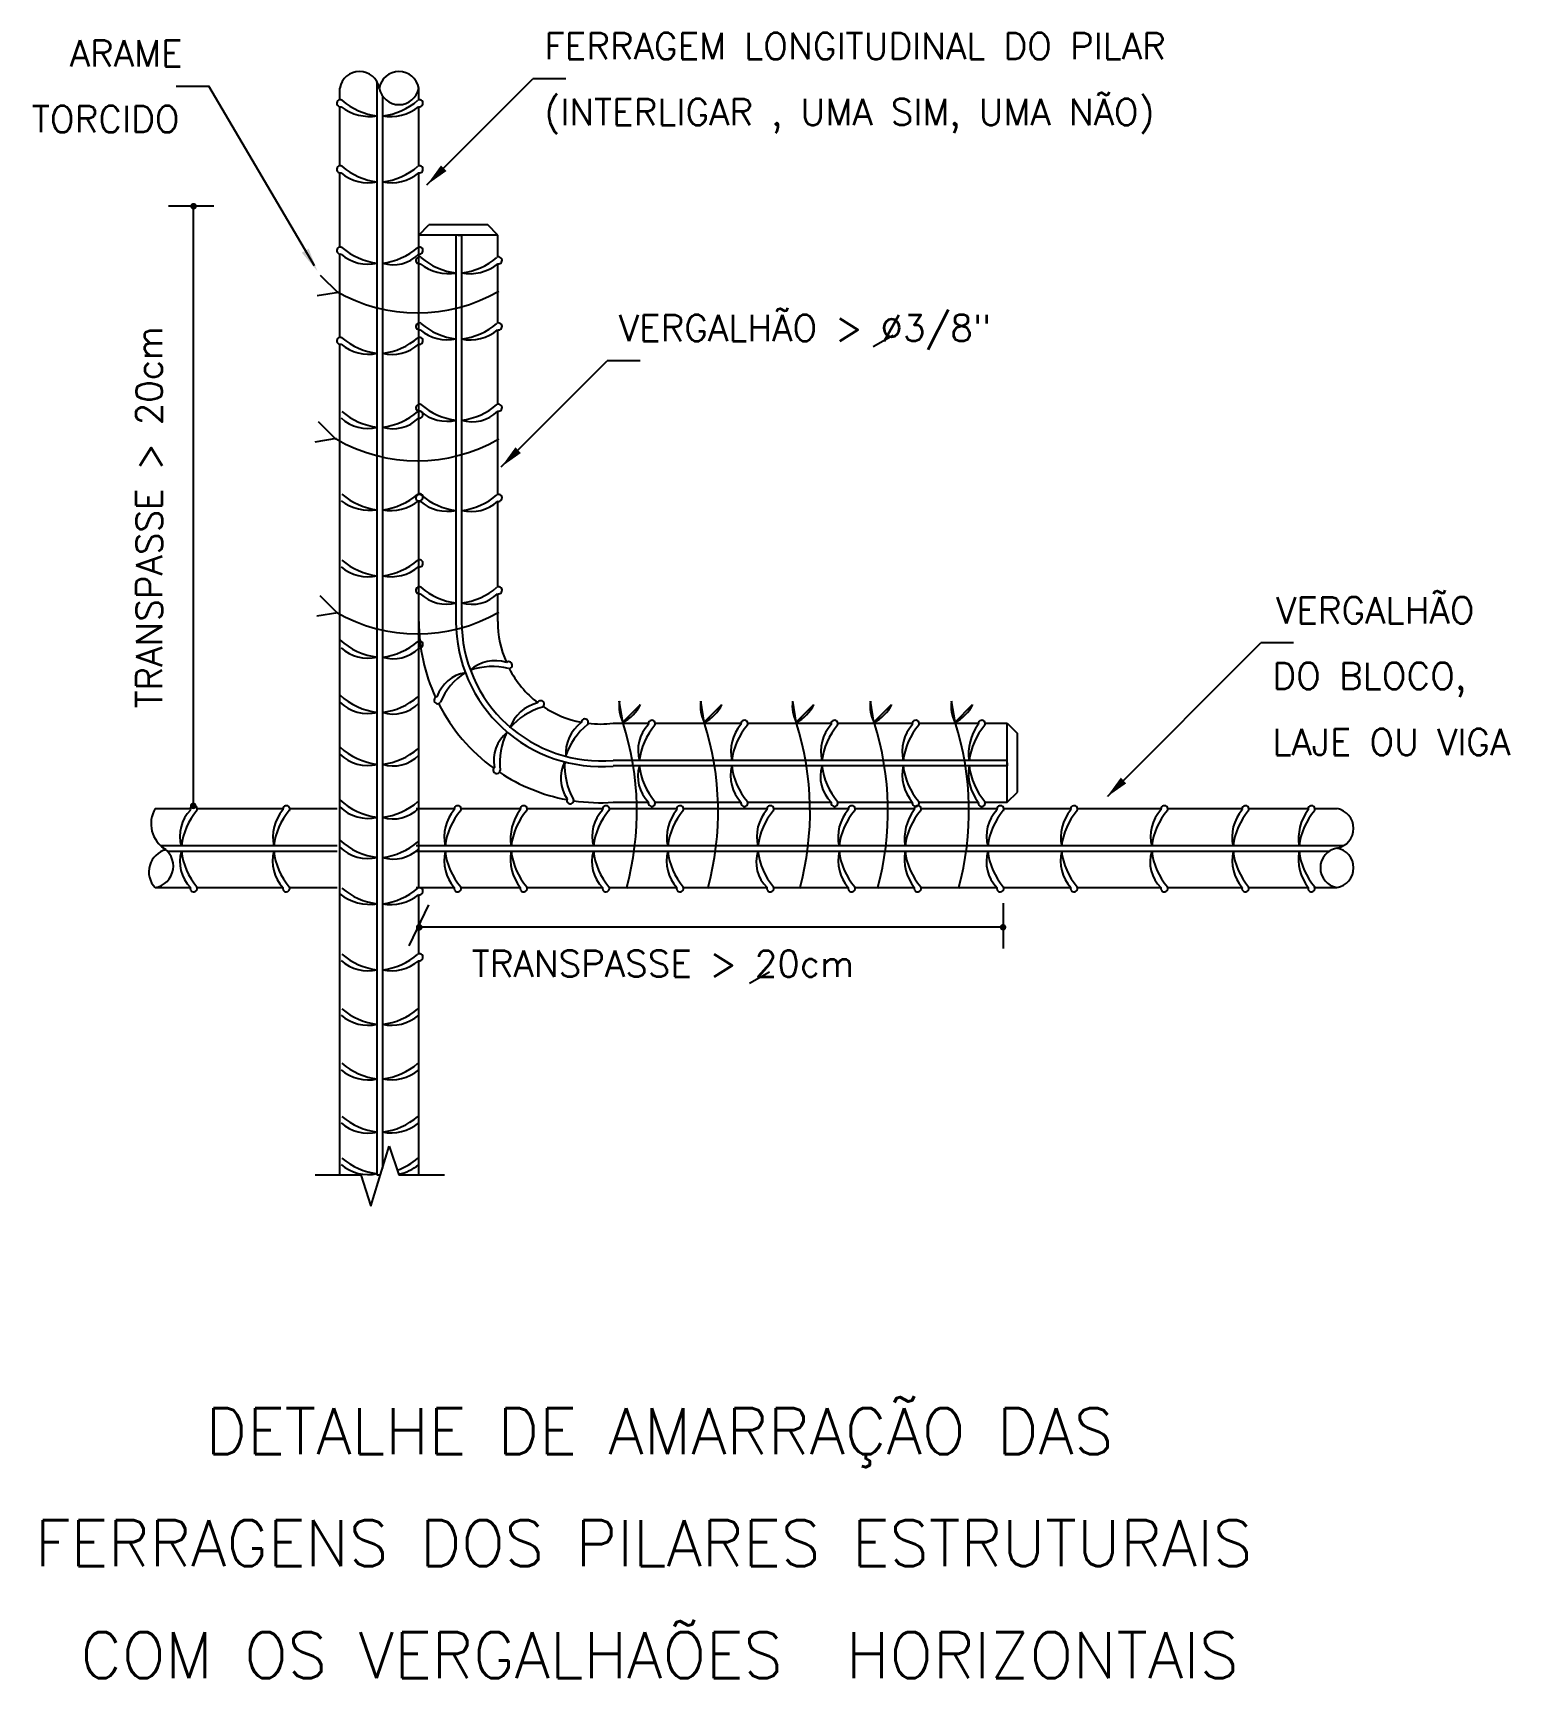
# Model space of a CAD drawing. Header units: millimetres. Extents: x -6589.7 to -6578.5, y -4397 to -4384.5.
import ezdxf
from ezdxf.enums import TextEntityAlignment as Align

# ---------------------------------------------------------------- set-up
doc = ezdxf.new("R2010")
doc.units = ezdxf.units.MM
doc.header["$LTSCALE"] = 10
doc.layers.add('Termotécnica', color=7, linetype='Continuous')
doc.styles.add('r140', font='romans.shx')
doc.styles.add('r80', font='romans.shx')

msp = doc.modelspace()

# ---------------------------------------------------------------- linework, layer by layer
at = {"layer": 'Termotécnica', "color": 2}
for p, q in [((-6588.629, -4384.892), (-6588.379, -4384.892)), ((-6587.576, -4386.257), (-6588.379, -4384.892)), ((-6587.384, -4384.996), (-6587.384, -4384.906)), ((-6587.102, -4384.856), (-6587.102, -4384.947)), ((-6586.784, -4384.996), (-6586.784, -4384.906)), ((-6586.722, -4385.642), (-6585.916, -4384.836)), ((-6585.666, -4384.836), (-6585.916, -4384.836)), ((-6587.384, -4385.13), (-6587.384, -4385.049)), ((-6587.102, -4384.947), (-6587.102, -4385.719)), ((-6587.059, -4384.967), (-6587.059, -4385.719)), ((-6586.784, -4385.13), (-6586.784, -4385.048)), ((-6587.384, -4385.498), (-6587.384, -4385.13)), ((-6586.784, -4385.498), (-6586.784, -4385.13)), ((-6587.384, -4385.719), (-6587.384, -4385.55)), ((-6586.784, -4385.719), (-6586.784, -4385.55)), ((-6587.384, -4386.115), (-6587.384, -4385.719)), ((-6587.102, -4385.719), (-6587.102, -4387.824)), ((-6587.059, -4385.719), (-6587.059, -4387.824)), ((-6586.784, -4386.115), (-6586.784, -4385.719)), ((-6586.783, -4386.023), (-6586.706, -4385.945)), ((-6586.183, -4386.023), (-6586.783, -4386.023)), ((-6586.783, -4386.19), (-6586.783, -4386.023)), ((-6586.259, -4385.945), (-6586.706, -4385.945)), ((-6586.458, -4386.023), (-6586.501, -4386.023)), ((-6586.501, -4386.023), (-6586.501, -4386.141)), ((-6586.483, -4386.023), (-6586.458, -4386.023)), ((-6586.458, -4386.023), (-6586.458, -4386.914)), ((-6586.183, -4386.023), (-6586.259, -4385.945)), ((-6586.183, -4386.19), (-6586.183, -4386.023)), ((-6587.384, -4386.801), (-6587.384, -4386.168)), ((-6586.784, -4386.801), (-6586.784, -4386.167)), ((-6586.501, -4386.141), (-6586.501, -4386.914)), ((-6586.783, -4386.324), (-6586.783, -4386.243)), ((-6586.183, -4386.324), (-6586.183, -4386.242)), ((-6586.783, -4386.692), (-6586.783, -4386.324)), ((-6586.183, -4386.692), (-6586.183, -4386.324)), ((-6586.783, -4386.914), (-6586.783, -4386.745)), ((-6586.183, -4386.914), (-6586.183, -4386.744)), ((-6587.384, -4393.167), (-6587.384, -4386.854)), ((-6586.784, -4387.362), (-6586.784, -4386.853)), ((-6586.783, -4387.309), (-6586.783, -4386.914)), ((-6586.501, -4386.914), (-6586.501, -4388.96)), ((-6586.458, -4386.914), (-6586.458, -4388.96)), ((-6586.183, -4387.31), (-6586.183, -4386.914)), ((-6586.156, -4387.785), (-6585.351, -4386.98)), ((-6585.101, -4386.98), (-6585.351, -4386.98)), ((-6586.784, -4387.556), (-6586.784, -4387.414)), ((-6586.783, -4387.995), (-6586.783, -4387.362)), ((-6586.183, -4387.996), (-6586.183, -4387.361)), ((-6586.784, -4387.824), (-6586.784, -4387.556)), ((-6587.102, -4387.824), (-6587.102, -4387.942)), ((-6587.059, -4387.824), (-6587.059, -4388.714)), ((-6586.784, -4387.991), (-6586.784, -4387.824)), ((-6587.102, -4387.942), (-6587.102, -4388.714)), ((-6586.784, -4388.124), (-6586.784, -4388.043)), ((-6586.783, -4388.698), (-6586.783, -4388.048)), ((-6586.183, -4388.698), (-6586.183, -4388.047)), ((-6586.784, -4388.493), (-6586.784, -4388.124)), ((-6586.784, -4388.714), (-6586.784, -4388.544)), ((-6587.102, -4388.714), (-6587.102, -4390.818)), ((-6587.059, -4388.714), (-6587.059, -4390.818)), ((-6586.784, -4389.11), (-6586.784, -4388.714)), ((-6586.783, -4388.96), (-6586.783, -4388.75)), ((-6586.183, -4388.96), (-6586.183, -4388.75)), ((-6586.784, -4390.818), (-6586.784, -4389.055)), ((-6586.784, -4389.796), (-6586.784, -4389.162)), ((-6581.546, -4390.288), (-6580.383, -4389.124)), ((-6580.133, -4389.124), (-6580.383, -4389.124)), ((-6585.306, -4389.734), (-6585.038, -4389.734)), ((-6584.986, -4389.734), (-6584.336, -4389.734)), ((-6584.283, -4389.734), (-6583.65, -4389.734)), ((-6583.597, -4389.734), (-6583.201, -4389.734)), ((-6583.201, -4389.734), (-6583.032, -4389.734)), ((-6582.98, -4389.734), (-6582.612, -4389.734)), ((-6582.612, -4389.734), (-6582.531, -4389.734)), ((-6582.478, -4389.734), (-6582.311, -4389.734)), ((-6582.311, -4390.334), (-6582.311, -4389.734)), ((-6582.311, -4389.734), (-6582.233, -4389.811)), ((-6582.233, -4390.258), (-6582.233, -4389.811)), ((-6583.201, -4390.016), (-6585.306, -4390.016)), ((-6583.201, -4390.059), (-6585.306, -4390.059)), ((-6582.429, -4390.016), (-6583.201, -4390.016)), ((-6582.311, -4390.059), (-6583.201, -4390.059)), ((-6582.311, -4390.016), (-6582.429, -4390.016)), ((-6582.311, -4390.059), (-6582.311, -4390.016)), ((-6582.311, -4390.034), (-6582.311, -4390.059)), ((-6582.311, -4390.334), (-6582.233, -4390.258)), ((-6588.788, -4390.383), (-6588.52, -4390.383)), ((-6588.467, -4390.383), (-6587.818, -4390.383)), ((-6587.765, -4390.383), (-6587.403, -4390.383)), ((-6586.803, -4390.383), (-6586.683, -4390.383)), ((-6586.683, -4390.383), (-6586.514, -4390.383)), ((-6586.461, -4390.383), (-6586.094, -4390.383)), ((-6586.094, -4390.383), (-6586.012, -4390.383)), ((-6585.96, -4390.383), (-6585.793, -4390.383)), ((-6585.793, -4390.383), (-6585.526, -4390.383)), ((-6585.526, -4390.383), (-6585.388, -4390.383)), ((-6585.335, -4390.383), (-6584.823, -4390.383)), ((-6585.306, -4390.334), (-6585.038, -4390.334)), ((-6584.986, -4390.334), (-6584.335, -4390.334)), ((-6584.77, -4390.383), (-6584.137, -4390.383)), ((-6584.283, -4390.334), (-6583.649, -4390.334)), ((-6584.084, -4390.383), (-6583.689, -4390.383)), ((-6583.689, -4390.383), (-6583.52, -4390.383)), ((-6583.597, -4390.334), (-6583.201, -4390.334)), ((-6583.467, -4390.383), (-6583.099, -4390.383)), ((-6583.201, -4390.334), (-6583.032, -4390.334)), ((-6583.099, -4390.383), (-6583.018, -4390.383)), ((-6582.98, -4390.334), (-6582.612, -4390.334)), ((-6582.965, -4390.383), (-6582.798, -4390.383)), ((-6582.798, -4390.383), (-6582.531, -4390.383)), ((-6582.612, -4390.334), (-6582.53, -4390.334)), ((-6582.531, -4390.383), (-6582.389, -4390.383)), ((-6582.478, -4390.334), (-6582.311, -4390.334)), ((-6582.337, -4390.383), (-6581.828, -4390.383)), ((-6581.776, -4390.383), (-6581.142, -4390.383)), ((-6581.09, -4390.383), (-6580.694, -4390.383)), ((-6580.694, -4390.383), (-6580.525, -4390.383)), ((-6580.472, -4390.383), (-6580.105, -4390.383)), ((-6580.105, -4390.383), (-6580.023, -4390.383)), ((-6579.97, -4390.383), (-6579.804, -4390.383)), ((-6587.403, -4390.665), (-6588.746, -4390.665)), ((-6586.683, -4390.665), (-6586.803, -4390.665)), ((-6585.911, -4390.665), (-6586.683, -4390.665)), ((-6585.793, -4390.665), (-6585.911, -4390.665)), ((-6583.689, -4390.665), (-6585.793, -4390.665)), ((-6582.917, -4390.665), (-6583.689, -4390.665)), ((-6582.798, -4390.665), (-6582.917, -4390.665)), ((-6580.694, -4390.665), (-6582.798, -4390.665)), ((-6579.922, -4390.665), (-6580.694, -4390.665)), ((-6579.753, -4390.665), (-6579.922, -4390.665)), ((-6587.403, -4390.708), (-6588.692, -4390.708)), ((-6586.683, -4390.708), (-6586.803, -4390.708)), ((-6585.793, -4390.708), (-6586.683, -4390.708)), ((-6583.689, -4390.708), (-6585.793, -4390.708)), ((-6582.798, -4390.708), (-6583.689, -4390.708)), ((-6580.694, -4390.708), (-6582.798, -4390.708)), ((-6579.864, -4390.708), (-6580.694, -4390.708)), ((-6587.102, -4390.818), (-6587.102, -4390.937)), ((-6587.102, -4390.937), (-6587.102, -4393.167)), ((-6587.059, -4390.818), (-6587.059, -4393.115)), ((-6586.784, -4390.985), (-6586.784, -4390.818)), ((-6588.788, -4390.983), (-6588.52, -4390.983)), ((-6588.468, -4390.983), (-6587.817, -4390.983)), ((-6587.765, -4390.983), (-6587.403, -4390.983)), ((-6586.803, -4390.983), (-6586.683, -4390.983)), ((-6586.784, -4391.119), (-6586.784, -4391.037)), ((-6586.683, -4390.983), (-6586.514, -4390.983)), ((-6586.462, -4390.983), (-6586.094, -4390.983)), ((-6586.094, -4390.983), (-6586.012, -4390.983)), ((-6585.96, -4390.983), (-6585.793, -4390.983)), ((-6585.793, -4390.983), (-6585.525, -4390.983)), ((-6585.525, -4390.983), (-6585.387, -4390.983)), ((-6585.336, -4390.983), (-6584.823, -4390.983)), ((-6584.771, -4390.983), (-6584.137, -4390.983)), ((-6584.085, -4390.983), (-6583.689, -4390.983)), ((-6583.689, -4390.983), (-6583.519, -4390.983)), ((-6583.467, -4390.983), (-6583.099, -4390.983)), ((-6583.099, -4390.983), (-6583.017, -4390.983)), ((-6582.966, -4390.983), (-6582.798, -4390.983)), ((-6582.798, -4390.983), (-6582.53, -4390.983)), ((-6582.53, -4390.983), (-6582.389, -4390.983)), ((-6582.337, -4390.983), (-6581.828, -4390.983)), ((-6581.776, -4390.983), (-6581.142, -4390.983)), ((-6581.09, -4390.983), (-6580.694, -4390.983)), ((-6580.694, -4390.983), (-6580.525, -4390.983)), ((-6580.473, -4390.983), (-6580.105, -4390.983)), ((-6580.105, -4390.983), (-6580.023, -4390.983)), ((-6579.971, -4390.983), (-6579.804, -4390.983)), ((-6586.784, -4391.487), (-6586.784, -4391.119)), ((-6586.784, -4393.167), (-6586.784, -4391.539)), ((-6587.147, -4393.405), (-6587.009, -4392.95)), ((-6587.009, -4392.95), (-6586.935, -4393.167)), ((-6587.57, -4393.167), (-6587.224, -4393.167)), ((-6587.224, -4393.167), (-6587.147, -4393.405)), ((-6587.102, -4393.167), (-6587.075, -4393.167)), ((-6586.935, -4393.167), (-6586.587, -4393.167))]:
    msp.add_line(p, q, dxfattribs=at)
at = {"layer": 'Termotécnica', "color": 1}
for p, q in [((-6588.686, -4385.802), (-6588.341, -4385.802)), ((-6588.499, -4385.812), (-6588.499, -4390.36)), ((-6586.71, -4391.115), (-6586.86, -4391.425)), ((-6582.342, -4391.102), (-6582.342, -4391.446)), ((-6582.345, -4391.285), (-6586.794, -4391.285))]:
    msp.add_line(p, q, dxfattribs=at)
at = {"layer": 'Termotécnica', "color": 4}
for p, q in [((-6587.395, -4386.465), (-6587.53, -4386.331)), ((-6587.395, -4386.459), (-6587.557, -4386.486)), ((-6587.412, -4387.576), (-6587.547, -4387.442)), ((-6587.412, -4387.57), (-6587.573, -4387.597)), ((-6587.398, -4388.9), (-6587.532, -4388.766)), ((-6587.398, -4388.894), (-6587.559, -4388.921)), ((-6585.232, -4389.727), (-6585.259, -4389.566)), ((-6585.232, -4389.727), (-6585.097, -4389.592)), ((-6584.613, -4389.727), (-6584.64, -4389.566)), ((-6584.613, -4389.727), (-6584.64, -4389.566)), ((-6584.613, -4389.727), (-6584.479, -4389.592)), ((-6584.613, -4389.727), (-6584.479, -4389.592)), ((-6583.914, -4389.727), (-6583.941, -4389.566)), ((-6583.914, -4389.727), (-6583.941, -4389.566)), ((-6583.914, -4389.727), (-6583.78, -4389.592)), ((-6583.914, -4389.727), (-6583.78, -4389.592)), ((-6583.323, -4389.727), (-6583.35, -4389.566)), ((-6583.323, -4389.727), (-6583.35, -4389.566)), ((-6583.323, -4389.727), (-6583.189, -4389.592)), ((-6583.323, -4389.727), (-6583.189, -4389.592)), ((-6582.707, -4389.727), (-6582.734, -4389.566)), ((-6582.707, -4389.727), (-6582.734, -4389.566)), ((-6582.707, -4389.727), (-6582.573, -4389.592)), ((-6582.707, -4389.727), (-6582.573, -4389.592))]:
    msp.add_line(p, q, dxfattribs=at)
at = {"layer": 'Termotécnica', "color": 3}
for p, q in [((-6583.329, -4386.87), (-6583.177, -4386.785)), ((-6584.27, -4391.71), (-6584.118, -4391.624))]:
    msp.add_line(p, q, dxfattribs=at)
at = {"layer": 'Termotécnica', "color": 1, "const_width": 0.0225}
for points in [[(-6588.508, -4385.81, 1), (-6588.483, -4385.798, 1)], [(-6588.512, -4390.362, -1), (-6588.484, -4390.362, -1)], [(-6586.78, -4391.271, 1), (-6586.78, -4391.299, 1)], [(-6582.348, -4391.273, 1), (-6582.336, -4391.297, 1)]]:
    msp.add_lwpolyline(points, format="xyb", close=True, dxfattribs=at)
at = {"layer": 'Termotécnica', "color": 2}
for centre, radius, start, end in [((-6587.234, -4384.932), 0.152, 9.7411, 170.2589), ((-6586.934, -4384.932), 0.152, 9.7411, 170.2589), ((-6586.934, -4384.88), 0.152, 189.89, 350.11), ((-6587.38, -4385.022), 0.0266, 63.3743, 283.9539), ((-6587.154, -4384.756), 0.366, 233.0947, 278.8146), ((-6587.038, -4384.614), 0.507, 229.377, 263.2132), ((-6587.12, -4384.614), 0.507, 276.7868, 310.623), ((-6586.998, -4384.78), 0.343, 259.5772, 308.5135), ((-6586.778, -4385.022), 0.0266, 256.0461, 116.6257), ((-6587.38, -4385.524), 0.0266, 63.3743, 283.9539), ((-6587.168, -4385.31), 0.316, 229.2618, 282.6475), ((-6587.038, -4385.116), 0.507, 229.377, 263.2132), ((-6587.12, -4385.116), 0.507, 276.7868, 310.623), ((-6586.991, -4385.307), 0.319, 257.6433, 310.4474), ((-6586.778, -4385.524), 0.0266, 256.0461, 116.6257), ((-6587.38, -4386.141), 0.0266, 63.3743, 283.9539), ((-6587.17, -4385.938), 0.307, 228.3834, 283.5259), ((-6587.038, -4385.733), 0.507, 229.377, 263.2132), ((-6587.12, -4385.733), 0.507, 276.7868, 310.623), ((-6586.977, -4385.98), 0.269, 252.1762, 315.9145), ((-6586.778, -4386.141), 0.0266, 256.0461, 116.6257), ((-6586.779, -4386.216), 0.0266, 63.3743, 283.9539), ((-6586.554, -4385.95), 0.366, 233.0947, 278.8146), ((-6586.438, -4385.808), 0.507, 229.377, 263.2132), ((-6586.519, -4385.808), 0.507, 276.7868, 310.623), ((-6586.397, -4385.974), 0.343, 259.5772, 308.5135), ((-6586.177, -4386.216), 0.0266, 256.0461, 116.6257), ((-6587.38, -4386.827), 0.0266, 63.3743, 283.9539), ((-6587.038, -4386.419), 0.507, 229.377, 263.2132), ((-6587.12, -4386.419), 0.507, 276.7868, 310.623), ((-6586.779, -4386.718), 0.0266, 63.3743, 283.9539), ((-6586.778, -4386.827), 0.0266, 256.0461, 116.6257), ((-6586.567, -4386.504), 0.316, 229.2618, 282.6475), ((-6586.438, -4386.31), 0.507, 229.377, 263.2132), ((-6586.519, -4386.31), 0.507, 276.7868, 310.623), ((-6586.391, -4386.501), 0.319, 257.6433, 310.4474), ((-6586.177, -4386.718), 0.0266, 256.0461, 116.6257), ((-6587.166, -4386.606), 0.323, 229.9094, 282), ((-6586.986, -4386.631), 0.3, 255.8438, 312.2469), ((-6586.779, -4387.336), 0.0266, 63.3743, 283.9539), ((-6586.438, -4386.927), 0.507, 229.377, 263.2132), ((-6586.519, -4386.927), 0.507, 276.7868, 310.623), ((-6586.177, -4387.336), 0.0266, 256.0461, 116.6257), ((-6587.175, -4387.205), 0.288, 226.4549, 285.4545), ((-6587.038, -4386.98), 0.507, 229.377, 263.2132), ((-6587.12, -4386.98), 0.507, 276.7868, 310.623), ((-6586.98, -4387.219), 0.276, 253.136, 314.9547), ((-6586.778, -4387.388), 0.0266, 256.0461, 116.6257), ((-6586.569, -4387.132), 0.307, 228.3834, 283.5259), ((-6586.377, -4387.174), 0.269, 252.1762, 315.9145), ((-6587.154, -4387.75), 0.366, 233.0947, 278.8146), ((-6587.038, -4387.608), 0.507, 229.377, 263.2132), ((-6587.12, -4387.608), 0.507, 276.7868, 310.623), ((-6586.998, -4387.774), 0.343, 259.5772, 308.5135), ((-6586.779, -4388.022), 0.0266, 63.3743, 283.9539), ((-6586.778, -4388.017), 0.0266, 256.0461, 116.6257), ((-6586.565, -4387.8), 0.323, 229.9094, 282), ((-6586.438, -4387.613), 0.507, 229.377, 263.2132), ((-6586.519, -4387.613), 0.507, 276.7868, 310.623), ((-6586.385, -4387.825), 0.3, 255.8438, 312.2469), ((-6586.177, -4388.022), 0.0266, 256.0461, 116.6257), ((-6587.168, -4388.305), 0.316, 229.2618, 282.6475), ((-6587.038, -4388.11), 0.507, 229.377, 263.2132), ((-6587.12, -4388.11), 0.507, 276.7868, 310.623), ((-6586.991, -4388.301), 0.319, 257.6433, 310.4474), ((-6586.778, -4388.519), 0.0266, 256.0461, 116.6257), ((-6586.779, -4388.724), 0.0266, 63.3743, 283.9539), ((-6586.574, -4388.541), 0.288, 226.4549, 285.4545), ((-6586.438, -4388.316), 0.507, 229.377, 263.2132), ((-6586.519, -4388.316), 0.507, 276.7868, 310.623), ((-6586.379, -4388.554), 0.276, 253.136, 314.9547), ((-6586.177, -4388.724), 0.0266, 256.0461, 116.6257), ((-6585.405, -4388.96), 1.378, 180, 204.7901), ((-6585.398, -4388.96), 1.103, 180, 274.8044), ((-6585.398, -4388.96), 1.06, 180, 274.9911), ((-6585.403, -4388.96), 0.78, 180, 203.5844), ((-6587.038, -4388.728), 0.507, 227.0261, 263.2132), ((-6587.17, -4388.932), 0.307, 228.3834, 282.8197), ((-6587.12, -4388.728), 0.507, 276.7868, 310.623), ((-6586.977, -4388.975), 0.269, 252.1762, 315.9145), ((-6586.778, -4389.136), 0.0266, 256.0461, 116.6257), ((-6586.203, -4389.547), 0.288, 72.7185, 131.7181), ((-6586.226, -4389.81), 0.507, 75.6406, 109.4769), ((-6586.1, -4389.292), 0.0266, 269.6379, 130.2175), ((-6586.384, -4389.622), 0.276, 99.3997, 161.2183), ((-6586.153, -4389.774), 0.507, 123.0504, 156.8867), ((-6585.403, -4388.96), 0.78, 207.3834, 232.3033), ((-6587.038, -4389.148), 0.507, 227.0261, 263.2132), ((-6587.12, -4389.148), 0.507, 276.7868, 310.623), ((-6586.64, -4389.559), 0.0266, 102.3098, 322.8894), ((-6585.856, -4389.589), 0.0266, 299.615, 160.1946), ((-6587.17, -4389.353), 0.307, 225.8377, 283.5259), ((-6586.977, -4389.395), 0.269, 252.1762, 315.9145), ((-6585.405, -4388.96), 1.378, 206.9694, 234.0865), ((-6585.817, -4389.861), 0.288, 102.6956, 161.6952), ((-6585.706, -4390.1), 0.507, 105.6177, 139.454), ((-6585.403, -4388.96), 0.78, 236.1514, 259.2518), ((-6585.937, -4390.016), 0.276, 129.3767, 191.1954), ((-6585.661, -4390.032), 0.507, 153.0275, 186.8638), ((-6585.379, -4389.963), 0.288, 125.8802, 184.8798), ((-6585.183, -4390.139), 0.507, 128.8023, 162.6386), ((-6585.522, -4389.728), 0.0266, 322.7996, 183.3792), ((-6585.403, -4388.96), 0.78, 263.1419, 277.1289), ((-6584.829, -4389.943), 0.288, 136.4549, 195.4545), ((-6584.604, -4390.079), 0.507, 139.377, 173.2132), ((-6585.012, -4389.738), 0.0266, 333.3743, 193.9539), ((-6584.088, -4389.952), 0.323, 139.9094, 192), ((-6583.901, -4390.079), 0.507, 139.377, 173.2132), ((-6584.309, -4389.738), 0.0266, 333.3743, 193.9539), ((-6583.42, -4389.948), 0.307, 138.3834, 193.5259), ((-6583.215, -4390.079), 0.507, 139.377, 173.2132), ((-6583.623, -4389.738), 0.0266, 333.3743, 193.9539), ((-6582.792, -4389.95), 0.316, 139.2618, 192.6475), ((-6582.598, -4390.079), 0.507, 139.377, 173.2132), ((-6583.006, -4389.738), 0.0266, 333.3743, 193.9539), ((-6582.238, -4389.964), 0.366, 143.0947, 188.8146), ((-6582.096, -4390.079), 0.507, 139.377, 173.2132), ((-6582.504, -4389.738), 0.0266, 333.3743, 193.9539), ((-6587.038, -4389.543), 0.507, 227.0261, 263.2132), ((-6587.12, -4389.543), 0.507, 276.7868, 310.623), ((-6587.17, -4389.748), 0.307, 225.8377, 283.5259), ((-6586.977, -4389.79), 0.269, 252.1762, 315.9145), ((-6585.428, -4390.153), 0.276, 152.5613, 214.38), ((-6585.168, -4390.059), 0.507, 176.2121, 210.0484), ((-6584.842, -4390.138), 0.276, 163.136, 224.9547), ((-6584.604, -4389.998), 0.507, 186.7868, 220.623), ((-6584.113, -4390.132), 0.3, 165.8438, 222.2469), ((-6583.901, -4389.998), 0.507, 186.7868, 220.623), ((-6583.462, -4390.14), 0.269, 162.1762, 225.9145), ((-6583.215, -4389.998), 0.507, 186.7868, 220.623), ((-6582.789, -4390.126), 0.319, 167.6433, 220.4474), ((-6582.598, -4389.998), 0.507, 186.7868, 220.623), ((-6582.262, -4390.12), 0.343, 169.5772, 218.5135), ((-6582.096, -4389.998), 0.507, 186.7868, 220.623), ((-6586.191, -4390.09), 0.0266, 132.2869, 352.8665), ((-6585.405, -4388.96), 1.378, 236.2963, 259.4189), ((-6585.632, -4390.32), 0.0266, 155.4715, 16.0511), ((-6588.594, -4390.498), 0.225, 149.2373, 239.7033), ((-6588.311, -4390.592), 0.288, 136.4549, 195.4545), ((-6588.085, -4390.728), 0.507, 139.377, 173.2132), ((-6588.494, -4390.387), 0.0266, 333.3743, 193.9539), ((-6587.57, -4390.601), 0.323, 139.9094, 192), ((-6587.383, -4390.728), 0.507, 139.377, 173.2132), ((-6587.791, -4390.387), 0.0266, 333.3743, 193.9539), ((-6587.038, -4389.945), 0.507, 227.0261, 263.2132), ((-6587.17, -4390.15), 0.307, 225.8377, 283.5259), ((-6587.12, -4389.945), 0.507, 276.7868, 310.623), ((-6586.977, -4390.192), 0.269, 252.1762, 315.9145), ((-6586.274, -4390.599), 0.316, 139.2618, 192.6475), ((-6586.08, -4390.728), 0.507, 139.377, 173.2132), ((-6586.488, -4390.387), 0.0266, 333.3743, 193.9539), ((-6585.72, -4390.613), 0.366, 143.0947, 188.8146), ((-6585.578, -4390.728), 0.507, 139.377, 173.2132), ((-6585.986, -4390.387), 0.0266, 333.3743, 193.9539), ((-6585.405, -4388.96), 1.378, 261.6287, 274.1327), ((-6585.178, -4390.592), 0.288, 136.4549, 195.4545), ((-6584.953, -4390.728), 0.507, 139.377, 173.2132), ((-6585.361, -4390.387), 0.0266, 333.3743, 193.9539), ((-6585.012, -4390.34), 0.0266, 166.0461, 26.6257), ((-6584.575, -4390.601), 0.323, 139.9094, 192), ((-6584.388, -4390.728), 0.507, 139.377, 173.2132), ((-6584.797, -4390.387), 0.0266, 333.3743, 193.9539), ((-6584.309, -4390.34), 0.0266, 166.0461, 26.6257), ((-6583.907, -4390.597), 0.307, 138.3834, 193.5259), ((-6583.702, -4390.728), 0.507, 139.377, 173.2132), ((-6584.111, -4390.387), 0.0266, 333.3743, 193.9539), ((-6583.623, -4390.34), 0.0266, 166.0461, 26.6257), ((-6583.28, -4390.599), 0.316, 139.2618, 192.6475), ((-6583.085, -4390.728), 0.507, 139.377, 173.2132), ((-6583.493, -4390.387), 0.0266, 333.3743, 193.9539), ((-6582.725, -4390.613), 0.366, 143.0947, 188.8146), ((-6582.583, -4390.728), 0.507, 139.377, 173.2132), ((-6583.006, -4390.34), 0.0266, 166.0461, 26.6257), ((-6582.991, -4390.387), 0.0266, 333.3743, 193.9539), ((-6582.504, -4390.34), 0.0266, 166.0461, 26.6257), ((-6582.18, -4390.592), 0.288, 136.4549, 195.4545), ((-6581.955, -4390.728), 0.507, 139.377, 173.2132), ((-6582.363, -4390.387), 0.0266, 333.3743, 193.9539), ((-6581.58, -4390.601), 0.323, 139.9094, 192), ((-6581.394, -4390.728), 0.507, 139.377, 173.2132), ((-6581.802, -4390.387), 0.0266, 333.3743, 193.9539), ((-6580.913, -4390.597), 0.307, 138.3834, 193.5259), ((-6580.708, -4390.728), 0.507, 139.377, 173.2132), ((-6581.116, -4390.387), 0.0266, 333.3743, 193.9539), ((-6580.285, -4390.599), 0.316, 139.2618, 192.6475), ((-6580.09, -4390.728), 0.507, 139.377, 173.2132), ((-6580.499, -4390.387), 0.0266, 333.3743, 193.9539), ((-6579.73, -4390.613), 0.366, 143.0947, 188.8146), ((-6579.588, -4390.728), 0.507, 139.377, 173.2132), ((-6579.997, -4390.387), 0.0266, 333.3743, 193.9539), ((-6579.829, -4390.533), 0.152, 279.7411, 80.2589), ((-6588.814, -4390.82), 0.165, 279.1056, 62.5697), ((-6587.038, -4390.251), 0.507, 227.0261, 263.2132), ((-6587.17, -4390.455), 0.307, 225.8377, 283.5259), ((-6587.12, -4390.251), 0.507, 276.7868, 310.623), ((-6586.977, -4390.498), 0.269, 252.1762, 315.9145), ((-6579.778, -4390.833), 0.152, 99.89, 260.11), ((-6579.829, -4390.833), 0.152, 279.7411, 80.2589), ((-6588.664, -4390.863), 0.172, 103.5248, 224.1931), ((-6588.324, -4390.787), 0.276, 163.136, 224.9547), ((-6588.085, -4390.647), 0.507, 186.7868, 220.623), ((-6587.595, -4390.781), 0.3, 165.8438, 222.2469), ((-6587.383, -4390.647), 0.507, 186.7868, 220.623), ((-6586.271, -4390.776), 0.319, 167.6433, 220.4474), ((-6586.08, -4390.647), 0.507, 186.7868, 220.623), ((-6585.744, -4390.769), 0.343, 169.5772, 218.5135), ((-6585.578, -4390.647), 0.507, 186.7868, 220.623), ((-6585.192, -4390.787), 0.276, 163.136, 224.9547), ((-6584.953, -4390.647), 0.507, 186.7868, 220.623), ((-6584.6, -4390.781), 0.3, 165.8438, 222.2469), ((-6584.388, -4390.647), 0.507, 186.7868, 220.623), ((-6583.949, -4390.79), 0.269, 162.1762, 225.9145), ((-6583.702, -4390.647), 0.507, 186.7868, 220.623), ((-6583.276, -4390.776), 0.319, 167.6433, 220.4474), ((-6583.085, -4390.647), 0.507, 186.7868, 220.623), ((-6582.749, -4390.769), 0.343, 169.5772, 218.5135), ((-6582.583, -4390.647), 0.507, 186.7868, 220.623), ((-6582.193, -4390.787), 0.276, 163.136, 224.9547), ((-6581.955, -4390.647), 0.507, 186.7868, 220.623), ((-6581.605, -4390.781), 0.3, 165.8438, 222.2469), ((-6581.394, -4390.647), 0.507, 186.7868, 220.623), ((-6580.955, -4390.79), 0.269, 162.1762, 225.9145), ((-6580.708, -4390.647), 0.507, 186.7868, 220.623), ((-6580.281, -4390.776), 0.319, 167.6433, 220.4474), ((-6580.09, -4390.647), 0.507, 186.7868, 220.623), ((-6579.754, -4390.769), 0.343, 169.5772, 218.5135), ((-6579.588, -4390.647), 0.507, 186.7868, 220.623), ((-6588.494, -4390.989), 0.0266, 166.0461, 26.6257), ((-6587.791, -4390.989), 0.0266, 166.0461, 26.6257), ((-6587.154, -4390.745), 0.366, 231.1109, 278.8146), ((-6587.038, -4390.603), 0.507, 229.377, 262.7937), ((-6587.12, -4390.603), 0.507, 276.7868, 310.623), ((-6586.998, -4390.769), 0.343, 259.5772, 308.5135), ((-6586.778, -4391.011), 0.0266, 256.0461, 116.6257), ((-6586.488, -4390.989), 0.0266, 166.0461, 26.6257), ((-6585.986, -4390.989), 0.0266, 166.0461, 26.6257), ((-6585.361, -4390.989), 0.0266, 166.0461, 26.6257), ((-6584.797, -4390.989), 0.0266, 166.0461, 26.6257), ((-6584.111, -4390.989), 0.0266, 166.0461, 26.6257), ((-6583.493, -4390.989), 0.0266, 166.0461, 26.6257), ((-6582.991, -4390.989), 0.0266, 166.0461, 26.6257), ((-6582.363, -4390.989), 0.0266, 166.0461, 26.6257), ((-6581.802, -4390.989), 0.0266, 166.0461, 26.6257), ((-6581.116, -4390.989), 0.0266, 166.0461, 26.6257), ((-6580.499, -4390.989), 0.0266, 166.0461, 26.6257), ((-6579.997, -4390.989), 0.0266, 166.0461, 26.6257), ((-6587.168, -4391.299), 0.316, 229.2618, 282.6475), ((-6587.038, -4391.105), 0.507, 229.377, 263.2132), ((-6587.12, -4391.105), 0.507, 276.7868, 310.623), ((-6586.991, -4391.296), 0.319, 257.6433, 310.4474), ((-6586.778, -4391.513), 0.0266, 256.0461, 116.6257), ((-6587.038, -4391.52), 0.507, 229.377, 263.2132), ((-6587.12, -4391.52), 0.507, 276.7868, 310.623), ((-6587.168, -4391.714), 0.316, 229.2618, 282.6475), ((-6586.991, -4391.711), 0.319, 257.6433, 310.4474), ((-6587.168, -4392.129), 0.316, 229.2618, 282.6475), ((-6587.038, -4391.934), 0.507, 229.377, 263.2132), ((-6587.12, -4391.934), 0.507, 276.7868, 310.623), ((-6586.991, -4392.125), 0.319, 257.6433, 310.4474), ((-6587.168, -4392.533), 0.316, 229.2618, 282.6475), ((-6587.038, -4392.338), 0.507, 229.377, 263.2132), ((-6587.12, -4392.338), 0.507, 276.7868, 310.623), ((-6586.991, -4392.529), 0.319, 257.6433, 310.4474), ((-6587.038, -4392.655), 0.507, 229.377, 263.2132), ((-6587.12, -4392.655), 0.507, 289.88, 310.623), ((-6587.168, -4392.849), 0.316, 229.2618, 282.6475), ((-6586.991, -4392.846), 0.319, 279.7611, 310.4474)]:
    msp.add_arc(centre, radius, start, end, dxfattribs=at)
at = {"layer": 'Termotécnica', "color": 4}
for centre, radius, start, end in [((-6586.794, -4385.38), 1.235, 239.9482, 300.0518), ((-6586.794, -4386.504), 1.235, 239.9482, 300.0518), ((-6586.794, -4387.82), 1.235, 239.9482, 300.0518), ((-6584.989, -4389.604), 0.272, 171.9634, 206.9487), ((-6585.372, -4389.453), 0.308, 297.0397, 332.9989), ((-6584.371, -4389.604), 0.272, 171.9634, 206.9487), ((-6584.753, -4389.453), 0.308, 297.0397, 332.9989), ((-6583.672, -4389.604), 0.272, 171.9634, 206.9487), ((-6584.054, -4389.453), 0.308, 297.0397, 332.9989), ((-6583.08, -4389.604), 0.272, 171.9634, 206.9487), ((-6583.463, -4389.453), 0.308, 297.0397, 332.9989), ((-6582.465, -4389.604), 0.272, 171.9634, 206.9487), ((-6582.847, -4389.453), 0.308, 297.0397, 332.9989), ((-6587.352, -4390.404), 2.226, 344.7351, 17.7043), ((-6586.734, -4390.404), 2.226, 344.7351, 17.7043), ((-6586.035, -4390.404), 2.226, 344.7351, 17.7043), ((-6585.443, -4390.404), 2.226, 344.7351, 17.7043), ((-6584.827, -4390.404), 2.226, 344.7351, 17.7043)]:
    msp.add_arc(centre, radius, start, end, dxfattribs=at)
at = {"layer": 'Termotécnica', "color": 2}
for points in [[(-6586.572, -4385.536), (-6586.615, -4385.494), (-6586.722, -4385.642)], [(-6587.673, -4386.157), (-6587.621, -4386.127), (-6587.554, -4386.297)], [(-6586.007, -4387.68), (-6586.049, -4387.637), (-6586.156, -4387.785)], [(-6581.405, -4390.191), (-6581.447, -4390.148), (-6581.555, -4390.296)]]:
    msp.add_solid(points, dxfattribs=at)

# ---------------------------------------------------------------- texts
at = {"layer": 'Termotécnica', "color": 2, "style": 'r80'}
for s, p in [('ARAME', (-6589.438, -4384.742)), ('FERRAGEM LONGITUDINAL DO PILAR', (-6585.828, -4384.687)), ('(INTERLIGAR , UMA SIM, UMA NÃO)', (-6585.828, -4385.188)), ('TORCIDO', (-6589.725, -4385.242)), ('VERGALHÃO > %%C3/8"', (-6585.263, -4386.829)), ('VERGALHÃO', (-6580.267, -4388.975)), ('DO BLOCO,', (-6580.295, -4389.474)), ('LAJE OU VIGA', (-6580.295, -4389.976)), ('TRANSPASSE > 20cm', (-6586.381, -4391.661))]:
    msp.add_text(s, height=0.2, dxfattribs=at).set_placement(p)
msp.add_text('TRANSPASSE > 20cm', height=0.2, rotation=90, dxfattribs=at).set_placement((-6588.733, -4389.621))
at = {"layer": 'Termotécnica', "color": 5, "style": 'r140'}
for s, p in [('DETALHE DE AMARRAÇÃO DAS', (-6584.953, -4395.395)), ('FERRAGENS DOS PILARES ESTRUTURAIS ', (-6584.953, -4396.246)), ('COM OS VERGALHAÕES  HORIZONTAIS', (-6584.953, -4397.097))]:
    msp.add_text(s, height=0.35, dxfattribs=at).set_placement(p, align=Align.BOTTOM_CENTER)

doc.saveas('drawing.dxf')
